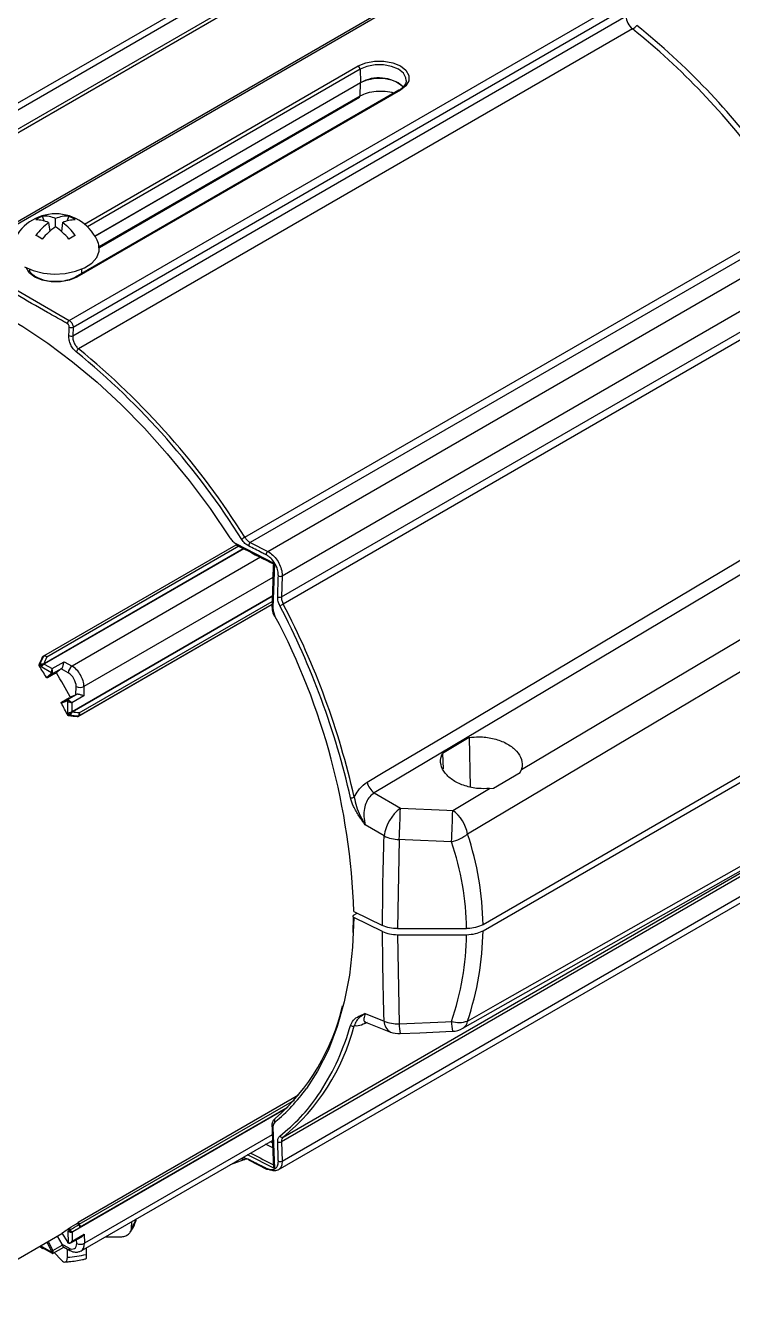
# Model space of a CAD drawing. Extents: x 8 to 113, y 1 to 87.
# Drawn here: x 73.98 to 77.78, y 62.17 to 69.03 of the extents above; entities that cross this region are included whole.
import ezdxf

# ---------------------------------------------------------------- set-up
doc = ezdxf.new("R2010")
doc.units = 0
doc.header["$MEASUREMENT"] = 0
doc.layers.add('OBJECT', color=7, linetype='CONTINUOUS')

msp = doc.modelspace()

# ---------------------------------------------------------------- linework, layer by layer
at = {"layer": 'OBJECT'}
for p, q in [((76.7132, 69.5748), (73.6069, 67.7816)), ((73.6221, 67.7802), (76.751, 69.5864)), ((75.4211, 69.4668), (72.4974, 67.779)), ((75.4175, 69.4279), (72.5503, 67.7727)), ((72.6341, 67.7183), (75.404, 69.3173)), ((75.4326, 69.3131), (72.6615, 67.7133)), ((74.2122, 67.4395), (77.3411, 69.2457)), ((74.2327, 67.403), (77.2723, 69.1577)), ((74.2305, 67.3573), (77.2099, 69.0773)), ((77.2456, 69.0082), (74.2624, 67.286)), ((74.2936, 67.9584), (75.7675, 68.8093)), ((75.7781, 68.7912), (74.3102, 67.9438)), ((75.7781, 68.7912), (75.7797, 68.7192)), ((74.3498, 67.8938), (75.7797, 68.7192)), ((75.7797, 68.7186), (74.3501, 67.8933)), ((75.7781, 68.6477), (75.7797, 68.7186)), ((75.9874, 68.6787), (74.2458, 67.6733)), ((75.9949, 68.678), (74.2533, 67.6726)), ((74.3736, 67.8369), (75.7781, 68.6477)), ((74.3741, 67.8325), (75.775, 68.6412)), ((74.0667, 68.0001), (74.0775, 67.9746)), ((74.1005, 67.9658), (74.1066, 67.9187)), ((74.1384, 67.9439), (74.1384, 67.9876)), ((74.1763, 67.9658), (74.1702, 67.9187)), ((74.2101, 68.0001), (74.1993, 67.9746)), ((75.1573, 66.2725), (77.9284, 67.8723)), ((77.957, 67.8435), (75.187, 66.2444)), ((75.2814, 66.1961), (78.1486, 67.8513)), ((73.6221, 67.7802), (74.2122, 67.4395)), ((73.9979, 67.7158), (73.9979, 67.7086)), ((74.279, 67.6925), (74.2789, 67.7158)), ((78.2285, 67.721), (75.3585, 66.0642)), ((75.3547, 65.952), (78.1247, 67.5511)), ((78.1352, 67.513), (75.3641, 65.9133)), ((74.2327, 67.403), (74.2305, 67.3573)), ((74.0756, 65.6347), (75.111, 66.2324)), ((75.1095, 66.2386), (75.3164, 66.1323)), ((75.187, 66.2444), (75.2814, 66.1961)), ((74.0767, 65.5934), (75.1487, 66.2123)), ((75.1522, 66.2105), (74.0791, 65.591)), ((75.1252, 66.2244), (74.092, 65.628)), ((75.2414, 66.1648), (74.2272, 65.5793)), ((75.3164, 66.1323), (75.3085, 65.8927)), ((79.7519, 66.0998), (76.4399, 64.1878)), ((75.3085, 66.0566), (74.2909, 65.4691)), ((75.3585, 66.0642), (75.3547, 65.952)), ((76.4399, 64.1552), (79.7519, 66.0671)), ((74.2272, 65.3348), (75.3053, 65.9572)), ((75.3052, 65.9534), (74.2281, 65.3316)), ((75.3038, 65.9107), (74.2578, 65.3068)), ((75.3038, 65.9107), (74.2633, 65.31)), ((74.2657, 65.3276), (75.3044, 65.9272)), ((74.0741, 65.633), (74.0687, 65.6299)), ((74.0701, 65.6314), (74.0756, 65.6346)), ((74.0742, 65.6331), (74.0741, 65.633)), ((74.0756, 65.6347), (74.0756, 65.6346)), ((74.0494, 65.5865), (74.0546, 65.5895)), ((74.055, 65.5848), (74.05, 65.5819)), ((74.0546, 65.5895), (74.0548, 65.5897)), ((74.0553, 65.585), (74.055, 65.5848)), ((74.1156, 65.5434), (74.0612, 65.5747)), ((74.0751, 65.5922), (74.0767, 65.5934)), ((74.0772, 65.59), (74.0758, 65.5891)), ((74.0791, 65.591), (74.0772, 65.59)), ((74.0772, 65.59), (74.1191, 65.5658)), ((74.1191, 65.5658), (74.1837, 65.6031)), ((74.1712, 65.5664), (74.1202, 65.5369)), ((74.168, 65.564), (74.1423, 65.5436)), ((74.2065, 65.5428), (74.168, 65.564)), ((74.1837, 65.6031), (74.2272, 65.5793)), ((74.0887, 65.5188), (74.1139, 65.5391)), ((74.1373, 65.5411), (74.0948, 65.5166)), ((74.1202, 65.5369), (74.0948, 65.5166)), ((74.1705, 65.3856), (74.213, 65.4101)), ((74.2008, 65.3975), (74.2518, 65.427)), ((74.2177, 65.4132), (74.2481, 65.4254)), ((74.2899, 65.4195), (74.2253, 65.3822)), ((74.2481, 65.4254), (74.249, 65.4694)), ((74.2909, 65.4691), (74.2899, 65.4195)), ((74.1996, 65.391), (74.1694, 65.3792)), ((74.1705, 65.3856), (74.2008, 65.3975)), ((74.2042, 65.3275), (74.2041, 65.3903)), ((74.2253, 65.3822), (74.2254, 65.3337)), ((74.2047, 65.3142), (74.2097, 65.3171)), ((74.2137, 65.3143), (74.2085, 65.3114)), ((74.2097, 65.3171), (74.2102, 65.3173)), ((74.2139, 65.3145), (74.2137, 65.3143)), ((74.2239, 65.333), (74.2254, 65.3337)), ((74.2254, 65.3337), (74.2272, 65.3348)), ((74.2281, 65.3316), (74.2263, 65.3308)), ((74.2557, 65.3064), (74.2612, 65.3096)), ((74.2633, 65.31), (74.2578, 65.3068)), ((74.2612, 65.3096), (74.2612, 65.3096)), ((74.2633, 65.31), (74.2633, 65.31)), ((76.3656, 65.195), (76.2214, 65.1098)), ((76.3656, 65.195), (76.3714, 64.9294)), ((76.2214, 65.1098), (76.2245, 65.0269)), ((76.4971, 64.9227), (76.6409, 65.0075)), ((76.6409, 65.0075), (76.6469, 65.0225)), ((75.8543, 64.8968), (75.9949, 64.8152)), ((76.2767, 64.8028), (76.475, 64.9205)), ((76.475, 64.9205), (76.4971, 64.9227)), ((75.9076, 64.6653), (75.8058, 64.7245)), ((78.1247, 64.6189), (75.3547, 63.0198)), ((75.3641, 63.0451), (78.1352, 64.6449)), ((75.9882, 64.6464), (75.9794, 64.1667)), ((75.3375, 62.8683), (78.2611, 64.5561)), ((75.3585, 62.9158), (78.2285, 64.5726)), ((75.7432, 64.2387), (75.7623, 64.2498)), ((75.7441, 64.2586), (75.899, 64.1836)), ((75.7407, 64.1458), (75.743, 64.2267)), ((75.899, 64.1509), (75.7441, 64.2259)), ((75.9794, 64.1667), (76.3515, 64.1667)), ((75.9794, 64.134), (76.3515, 64.134)), ((75.9794, 64.134), (75.9882, 63.6543)), ((75.8058, 63.7096), (75.9076, 63.6694)), ((75.7197, 63.623), (75.7265, 63.6455)), ((75.8079, 63.6634), (75.9422, 63.6102)), ((75.4464, 63.2697), (74.2605, 62.5851)), ((74.266, 62.5755), (75.4244, 63.2442)), ((75.3803, 63.1981), (74.23, 62.534)), ((74.2309, 62.5362), (75.3844, 63.2022)), ((75.3884, 63.2061), (74.2684, 62.5596)), ((75.3085, 63.097), (75.3164, 62.8752)), ((74.2757, 62.4324), (75.3061, 63.0272)), ((75.305, 63.0571), (74.2939, 62.4734)), ((75.2947, 63.0206), (75.3065, 63.0145)), ((75.3547, 63.0198), (75.3585, 62.9158)), ((75.3164, 62.8752), (75.1712, 62.9494)), ((75.3075, 62.9865), (75.2694, 63.006)), ((75.1573, 62.9247), (75.0791, 62.8962)), ((75.1353, 62.9286), (75.1404, 62.9307)), ((75.1804, 62.9202), (75.2746, 62.8717)), ((74.207, 62.4764), (74.2069, 62.5392)), ((74.2125, 62.5432), (74.2075, 62.5519)), ((74.2113, 62.5544), (74.2164, 62.5455)), ((74.2129, 62.5426), (74.2125, 62.5432)), ((74.2164, 62.5455), (74.2167, 62.5451)), ((74.2281, 62.533), (74.2267, 62.5323)), ((74.23, 62.534), (74.2281, 62.533)), ((74.2281, 62.533), (74.2282, 62.4846)), ((74.229, 62.5352), (74.2309, 62.5362)), ((74.2639, 62.5744), (74.2584, 62.5838)), ((74.2605, 62.5851), (74.266, 62.5756)), ((74.266, 62.5756), (74.2639, 62.5744)), ((74.264, 62.5742), (74.2639, 62.5744)), ((74.266, 62.5756), (74.266, 62.5755)), ((74.5477, 62.5549), (74.5484, 62.5898)), ((73.5568, 62.1706), (74.1722, 62.5259)), ((74.117, 62.4314), (74.0922, 62.4797)), ((74.0983, 62.4832), (74.1233, 62.4345)), ((74.1233, 62.4345), (74.1743, 62.4639)), ((74.1477, 62.5117), (74.1711, 62.469)), ((74.1711, 62.469), (74.2096, 62.4479)), ((74.1715, 62.527), (74.2018, 62.4802)), ((74.1723, 62.5275), (74.2024, 62.4809)), ((74.2201, 62.4748), (74.279, 62.5088)), ((74.2282, 62.4846), (74.2928, 62.5218)), ((74.252, 62.4725), (74.2515, 62.4929)), ((74.2928, 62.5218), (74.2939, 62.4734)), ((74.407, 62.5082), (74.4827, 62.5074)), ((74.0545, 62.4579), (74.0573, 62.4532)), ((74.0553, 62.4584), (74.0581, 62.4536)), ((74.0573, 62.4532), (74.0577, 62.4524)), ((74.0581, 62.4536), (74.0584, 62.453)), ((74.0643, 62.4565), (74.1187, 62.4251)), ((74.0712, 62.4474), (74.1197, 62.4195)), ((74.1247, 62.4195), (74.1827, 62.4529)), ((74.1312, 62.4232), (74.1704, 62.3825)), ((74.1817, 62.4535), (74.2159, 62.4347)), ((74.2018, 62.3979), (74.2023, 62.4422)), ((74.3025, 62.4479), (74.3025, 62.4134))]:
    msp.add_line(p, q, dxfattribs=at)
at = {"layer": 'OBJECT', "flags": 128}
for points in [[(75.7675, 68.8093), (75.8082, 68.8263), (75.856, 68.8353), (75.9063, 68.8353), (75.9542, 68.8263), (75.9949, 68.8093), (76.0244, 68.7858), (76.04, 68.7581), (76.04, 68.7291), (76.0244, 68.7015), (75.9949, 68.678)], [(76.027, 68.731), (76.0252, 68.7449), (76.0111, 68.7699), (75.9843, 68.7912), (75.9474, 68.8067), (75.904, 68.8148), (75.8584, 68.8148), (75.815, 68.8067), (75.7781, 68.7912)], [(75.7797, 68.7192), (75.816, 68.7345), (75.8587, 68.7425), (75.9036, 68.7425), (75.9463, 68.7345), (75.9827, 68.7192), (76.0091, 68.6983), (76.0106, 68.6965)], [(73.9716, 67.7289), (74.0183, 67.708), (74.0726, 67.6944), (74.131, 67.6891), (74.1899, 67.6923), (74.2456, 67.7039), (74.2945, 67.7231), (74.3336, 67.7487), (74.3605, 67.7791), (74.3734, 67.8124), (74.3715, 67.8466), (74.3689, 67.8545)], [(73.0175, 67.6976), (73.0489, 67.6985), (73.1712, 67.694), (73.2973, 67.6769), (73.4266, 67.6471), (73.5584, 67.6049), (73.692, 67.5505), (73.8266, 67.4841), (73.9617, 67.4062), (74.0963, 67.317), (74.2299, 67.2172), (74.3617, 67.1073), (74.491, 66.9877), (74.6172, 66.8593), (74.7394, 66.7226), (74.8572, 66.5783), (74.9699, 66.4273), (75.0768, 66.2704)], [(74.2533, 67.6726), (74.2126, 67.6555), (74.1647, 67.6465), (74.1144, 67.6465), (74.0666, 67.6555), (74.0259, 67.6726), (73.9963, 67.6961), (73.9808, 67.7237), (73.9807, 67.7239)], [(74.2094, 67.358), (74.2107, 67.3837), (74.2117, 67.4036)], [(75.8157, 64.9541), (75.9031, 65.006), (76.2525, 65.2139), (77.6503, 66.0452), (78.7111, 66.6763)], [(79.7011, 66.6631), (79.5365, 66.5652), (78.8313, 66.1461), (76.3568, 64.6758)], [(78.7494, 66.62), (77.898, 66.1131), (76.9885, 65.5718), (75.8543, 64.8968)], [(76.6469, 65.0225), (77.1875, 65.3433), (78.0982, 65.8838), (78.9341, 66.38)], [(76.3568, 63.6691), (76.5331, 63.7689), (77.2384, 64.1682), (79.7011, 65.5625)], [(76.3316, 63.6301), (76.9692, 63.9912), (79.641, 65.5051)], [(75.9949, 64.8152), (76.2445, 64.8042), (76.2767, 64.8028)], [(76.27, 64.634), (76.0204, 64.645), (75.9882, 64.6464)], [(75.7441, 64.2259), (75.7377, 64.0676), (75.7207, 63.9165), (75.6931, 63.7734), (75.6552, 63.6391), (75.6072, 63.5145), (75.5492, 63.4002), (75.4888, 63.3066)], [(75.9882, 63.6543), (76.2378, 63.6653), (76.27, 63.6667)], [(75.9936, 63.6016), (76.0994, 63.6062), (76.2755, 63.614)]]:
    msp.add_lwpolyline(points, dxfattribs=at)
at = {"layer": 'OBJECT'}
for centre, radius, start, end in [((77.3072, 69.0839), 0.0976, 183.87692, 230.84125), ((77.192, 69.0977), 0.1043, 300.93025, 317.26845), ((74.7578, 65.9252), 3.9616, 36.37434, 51.09902), ((74.7732, 65.9344), 3.9738, 36.37435, 51.09902), ((75.755, 68.7898), 0.0231, 3.54022, 57.32576), ((75.8793, 68.5448), 0.2003, 49.26723, 119.79659), ((75.7656, 68.7189), 0.0141, 358.69957, 1.30043), ((75.771, 68.6471), 0.00709, 303.89165, 5.39652), ((75.9905, 68.6722), 0.00721, 52.84791, 115.84267), ((74.1384, 67.7667), 0.2466, 20.84176, 159.17295), ((74.1313, 67.8485), 0.1648, 113.07515, 126.91947), ((74.0386, 67.8419), 0.1385, 63.42072, 92.60297), ((74.2855, 67.7128), 0.3134, 126.16382, 143.88781), ((74.0801, 67.8647), 0.1361, 64.61325, 95.63602), ((74.1968, 67.8646), 0.1361, 84.37441, 115.39326), ((74.2383, 67.8419), 0.1385, 87.40629, 116.58648), ((73.9914, 67.7128), 0.3134, 36.11971, 53.84447), ((74.1456, 67.8486), 0.1647, 53.08457, 66.93547), ((73.4092, 66.7781), 1.2811, 59.12181, 60.89823), ((74.3555, 67.6371), 0.3758, 125.28575, 140.21762), ((73.9213, 67.6371), 0.3759, 39.79094, 54.72165), ((74.8681, 66.7776), 1.2817, 119.10948, 120.88514), ((74.2489, 67.6669), 0.0072, 52.81917, 116.20292), ((74.2253, 67.4198), 0.0236, 123.55536, 174.48587), ((74.2229, 67.4268), 0.0257, 244.04828, 292.28609), ((74.2207, 67.3811), 0.0257, 244.05787, 292.28923), ((74.2774, 67.2617), 0.0286, 121.67949, 163.17561), ((71.6586, 64.0845), 4.1064, 32.01679, 50.87087), ((71.6577, 64.0844), 4.1273, 32.01678, 50.87088), ((75.1172, 66.2372), 0.00779, 169.74044, 233.94408), ((75.259, 66.0968), 0.2031, 120.07283, 125.74787), ((75.2015, 66.2247), 0.0245, 126.22048, 175.66265), ((75.2959, 66.1763), 0.0245, 126.34867, 175.74762), ((75.3484, 66.087), 0.025, 245.30911, 293.80666), ((75.311, 65.8999), 0.00761, 186.8898, 251.41696), ((75.3446, 65.9748), 0.0249, 245.39874, 293.9479), ((75.2679, 66.0806), 0.193, 293.94228, 299.91653), ((71.5843, 63.9336), 4.2468, 12.73962, 27.64637), ((71.583, 63.9327), 4.2684, 12.73963, 27.64637), ((75.3164, 65.8542), 0.00644, 269.13095, 301.96096), ((72.0933, 64.1361), 3.6528, 1.92232, 27.96007), ((74.0774, 65.6316), 0.00353, 120.43883, 155.90277), ((74.0774, 65.6317), 0.00345, 120.4722, 156.29523), ((70.3166, 63.2448), 4.4045, 31.08431, 32.0467), ((74.0594, 65.5875), 0.00528, 157.82636, 211.7599), ((74.0597, 65.5879), 0.00525, 159.7211, 213.04798), ((70.353, 63.2679), 4.3672, 31.88474, 32.04018), ((74.0585, 65.5897), 0.0139, 4.12416, 8.55459), ((74.0944, 65.5622), 0.0355, 125.39843, 126.11704), ((74.0811, 65.5958), 0.00704, 210.70016, 235.52171), ((74.0828, 65.5971), 0.00707, 210.88093, 238.279), ((74.2537, 65.5402), 0.0472, 124.13724, 176.78383), ((74.1103, 65.543), 0.00536, 313.56762, 4.45605), ((74.1182, 65.5414), 0.00488, 208.51669, 293.57753), ((74.1191, 65.5502), 0.00769, 242.67037, 297.40047), ((74.1147, 65.5428), 0.00804, 313.56986, 4.45505), ((74.2703, 65.5117), 0.0473, 243.35391, 295.87252), ((70.3153, 63.2436), 4.4062, 28.02946, 28.99155), ((74.2037, 65.3936), 0.00488, 126.41502, 211.58263), ((74.2011, 65.3859), 0.00534, 55.64988, 106.67378), ((74.2031, 65.3899), 0.00801, 55.65278, 106.67321), ((74.2118, 65.39), 0.00768, 122.61388, 177.46569), ((70.3593, 63.2666), 4.3624, 28.03641, 28.19204), ((74.2144, 65.3196), 0.00528, 208.3294, 262.20638), ((74.2148, 65.3197), 0.00526, 207.04849, 260.30233), ((74.2158, 65.3177), 0.0139, 51.50241, 55.93643), ((74.2105, 65.3613), 0.0342, 293.87838, 294.62567), ((74.2324, 65.3343), 0.00706, 184.58862, 209.36808), ((74.2343, 65.335), 0.00708, 181.82439, 209.18902), ((74.2616, 65.313), 0.00346, 263.74533, 299.48717), ((74.2615, 65.3131), 0.00353, 264.12184, 299.54079), ((75.913, 64.9779), 0.1001, 193.76545, 234.14689), ((75.7304, 64.9029), 0.033, 263.11709, 298.80294), ((76.1352, 64.6332), 0.2298, 127.64331, 171.98614), ((72.6985, 64.8614), 3.2966, 356.2602, 359.19666), ((72.9804, 64.849), 3.2966, 356.2602, 359.19666), ((76.159, 64.6399), 0.201, 10.28799, 54.14087), ((75.9902, 64.8362), 0.1898, 244.23539, 269.39931), ((76.2258, 64.8367), 0.2074, 282.3087, 309.14356), ((74.5668, 64.0067), 1.1452, 311.22687, 347.06501), ((74.6345, 63.9327), 1.1489, 309.42092, 345.40283), ((75.7383, 63.66), 0.0187, 230.90877, 295.40717), ((75.9811, 63.8387), 0.1846, 246.55276, 272.19823), ((75.9732, 63.668), 0.0655, 178.75004, 241.77722), ((76.2451, 63.6544), 0.257, 180.02001, 191.85948), ((76.3093, 63.8139), 0.1524, 255.04517, 288.12629), ((76.5269, 63.6668), 0.2568, 180.01731, 191.86218), ((76.27, 63.7388), 0.125, 272.51428, 299.52987), ((76.3025, 63.6764), 0.0548, 302.16641, 352.2698), ((74.4814, 63.9951), 1.293, 325.80387, 343.27684), ((75.9882, 63.7265), 0.125, 248.41087, 272.51425), ((74.7045, 63.8701), 0.9658, 309.57969, 324.30331), ((74.7385, 63.8266), 0.9857, 308.06301, 325.506), ((75.3095, 63.1039), 0.00611, 152.31119, 181.54444), ((75.3117, 63.1047), 0.00834, 186.96012, 247.8235), ((75.3294, 63.1348), 0.0132, 126.75944, 223.49791), ((75.3437, 63.0387), 0.0219, 244.53619, 300.33458), ((75.3582, 63.0582), 0.0143, 212.29097, 294.12556), ((75.1519, 62.9364), 0.0129, 206.18584, 294.56151), ((75.1834, 62.9255), 0.00635, 174.75977, 244.37953), ((75.2782, 62.8774), 0.00673, 176.29033, 238.11754), ((75.277, 62.8782), 0.00696, 250.01434, 309.06509), ((75.3474, 62.9346), 0.0219, 244.48289, 300.4681), ((74.3999, 62.6591), 0.1808, 324.80843, 342.03383), ((73.7027, 63.2435), 0.8562, 303.25812, 306.1254), ((73.7086, 63.2342), 0.8552, 305.64097, 306.10144), ((75.7388, 59.9108), 3.0429, 120.0205, 120.106), ((73.8058, 63.1672), 0.7456, 303.09766, 303.44611), ((74.2244, 62.5379), 0.00428, 296.31165, 310.1941), ((74.2258, 62.5376), 0.00366, 290.07293, 297.0189), ((74.2311, 62.5331), 0.00298, 134.76961, 180.90891), ((74.2326, 62.5343), 0.00262, 131.08435, 184.84492), ((74.0644, 62.9077), 0.3886, 300.90689, 301.2647), ((74.203, 62.4797), 0.0013, 114.32186, 157.01822), ((74.2143, 62.4883), 0.014, 211.85692, 238.36971), ((74.2102, 62.4764), 0.00321, 181.32512, 227.46082), ((74.2721, 62.5132), 0.0454, 243.76453, 298.77093), ((74.1003, 62.3802), 0.0847, 119.90253, 120.52322), ((74.0572, 62.4548), 0.00224, 280.1282, 303.92075), ((73.7028, 63.2464), 0.8687, 294.14005, 294.59325), ((74.0951, 62.4832), 0.0563, 292.91479, 300.01446), ((74.1047, 62.4247), 0.014, 1.73204, 28.21751), ((74.1222, 62.432), 0.00769, 242.67358, 297.40115), ((74.1047, 62.4245), 0.021, 1.73326, 28.21629), ((74.1439, 63.1054), 0.7099, 274.68113, 282.91195), ((74.2258, 62.4475), 0.0162, 178.70022, 232.12225)]:
    msp.add_arc(centre, radius, start, end, dxfattribs=at)
for centre, major_axis, ratio, start_param, end_param in [((72.6633, 64.5992), (2.1232, 4.0603), 0.178294, 5.049903, 5.060864), ((72.6727, 64.6196), (2.1315, 4.0762), 0.178294, 5.044578, 5.05549), ((72.6845, 64.6114), (2.1268, 4.0897), 0.179632, 5.046946, 5.055616), ((74.1191, 65.5536), (0.0023, 0.0159), 0.167536, 0.718284, 2.28908), ((74.1191, 65.5536), (-0.0023, 0.0159), 0.166588, 3.994278, 5.565074), ((74.1888, 65.5758), (0.0279, 0.0189), 0.074625, 2.202275, 2.357164), ((74.2262, 65.5052), (-0.045, 0.0779), 0.596389, 3.92824, 5.499037), ((72.8441, 64.7036), (-1.2748, 2.2085), 0.605893, 4.684432, 4.742967), ((74.2055, 65.4932), (-0.03, 0.052), 0.605893, 3.928252, 5.499049), ((74.2688, 65.4375), (0.0303, 0.0148), 0.072565, 3.925836, 4.080725), ((74.2147, 65.3883), (0.015, -0.0059), 0.166209, 3.992481, 5.563277), ((74.2147, 65.3883), (0.0126, -0.01), 0.167292, 0.720106, 2.290902), ((72.6633, 64.5992), (4.5801, -0.1893), 0.179211, 1.223103, 1.234064), ((72.6857, 64.5971), (4.598, -0.19), 0.179211, 1.228477, 1.239388), ((72.6845, 64.6114), (4.6073, -0.2008), 0.18055, 1.228356, 1.237025), ((72.01, 64.2225), (4.4298, -0.0781), 0.588782, 0.016641, 0.204544), ((72.01, 64.1504), (4.3416, 0), 0.577382, 0.006515, 0.194163), ((72.01, 64.1504), (4.3416, 0), 0.577382, 6.089022, 6.276671), ((72.01, 64.2225), (4.4298, -0.0781), 0.588782, 6.099403, 6.287306), ((72.6633, 64.5992), (4.3967, 2.5416), 0.50212, 4.774822, 4.785783), ((72.6857, 64.6121), (4.414, 2.5516), 0.50212, 4.769498, 4.780409), ((72.6845, 64.6114), (4.4214, 2.5559), 0.504205, 4.771214, 4.779884), ((74.1919, 62.4821), (-0.0174, 0.0349), 0.626571, 1.633466, 1.788356), ((74.2176, 62.4907), (0.012, 0.0133), 0.67542, 3.287742, 4.858539), ((74.2085, 62.4963), (-0.0322, 0.0507), 0.576714, 2.332775, 3.903571), ((74.2176, 62.4907), (0.0055, 0.017), 0.675471, 2.996434, 4.567231), ((74.2292, 62.5095), (-0.0472, 0.0767), 0.577092, 3.096909, 3.911769), ((74.1222, 62.4353), (0.0023, 0.0159), 0.167536, 2.28908, 3.067113), ((74.1222, 62.4353), (-0.0023, 0.0159), 0.166588, 3.207652, 3.994278)]:
    msp.add_ellipse(centre, major_axis=major_axis, ratio=ratio, start_param=start_param, end_param=end_param, dxfattribs=at)
for points, knots in [([(76.0264, 68.7309), (76.0266, 68.7301), (76.0282, 68.7222), (76.0211, 68.708), (76.0061, 68.6906), (75.9924, 68.6819), (75.9874, 68.6787)], [0, 0, 0, 0, 0.046584, 0.450235, 0.797216, 1, 1, 1, 1]), ([(75.7781, 68.6477), (75.7908, 68.6538), (75.8161, 68.666), (75.8649, 68.675), (75.9134, 68.6742), (75.947, 68.6693), (75.9594, 68.6629), (75.9597, 68.6628)], [0, 0, 0, 0, 0.248166, 0.496312, 0.74493, 0.993995, 1, 1, 1, 1]), ([(74.2018, 67.4221), (74.1947, 67.4261), (74.1589, 67.4463), (74.0089, 67.5312), (73.8188, 67.6405), (73.6592, 67.7348), (73.6114, 67.763)], [0, 0, 0, 0, 0.035928, 0.179639, 0.754501, 1, 1, 1, 1]), ([(74.1441, 67.6487), (74.1324, 67.6488), (74.1064, 67.6489), (74.0684, 67.6572), (74.0341, 67.6713), (74.0101, 67.6896), (73.9983, 67.7035), (73.9972, 67.7102), (73.9971, 67.7107)], [0, 0, 0, 0, 0.169384, 0.376065, 0.581296, 0.784405, 0.986613, 1, 1, 1, 1]), ([(74.2458, 67.6733), (74.2406, 67.6706), (74.2253, 67.6625), (74.1938, 67.6531), (74.1634, 67.6478), (74.1466, 67.6486), (74.1441, 67.6487)], [0, 0, 0, 0, 0.190836, 0.56029, 0.93229, 1, 1, 1, 1]), ([(74.2117, 67.4036), (74.2116, 67.4051), (74.2115, 67.4082), (74.2099, 67.4131), (74.2073, 67.4174), (74.2044, 67.4205), (74.2025, 67.4217), (74.2018, 67.4221)], [0, 0, 0, 0, 0.219081, 0.438183, 0.656825, 0.874764, 1, 1, 1, 1]), ([(74.2122, 67.4395), (74.2146, 67.4378), (74.2194, 67.4346), (74.2256, 67.4266), (74.2302, 67.4175), (74.2325, 67.4093), (74.2326, 67.4047), (74.2327, 67.403)], [0, 0, 0, 0, 0.218059, 0.436117, 0.654231, 0.872517, 1, 1, 1, 1]), ([(74.25, 67.27), (74.2442, 67.2754), (74.2325, 67.2862), (74.2191, 67.309), (74.2102, 67.334), (74.2097, 67.3499), (74.2094, 67.358)], [0, 0, 0, 0, 0.24726, 0.494506, 0.742148, 1, 1, 1, 1]), ([(74.2305, 67.3573), (74.2306, 67.3509), (74.2307, 67.3382), (74.2375, 67.3181), (74.2481, 67.2994), (74.2576, 67.2905), (74.2624, 67.286)], [0, 0, 0, 0, 0.249668, 0.499372, 0.748128, 1, 1, 1, 1]), ([(75.0768, 66.2704), (75.0815, 66.2639), (75.0911, 66.2506), (75.1033, 66.2427), (75.1095, 66.2386)], [0, 0, 0, 0, 0.4877, 1, 1, 1, 1]), ([(75.1771, 66.2265), (75.1706, 66.2305), (75.1569, 66.239), (75.1461, 66.2538), (75.1404, 66.2616)], [0, 0, 0, 0, 0.474046, 1, 1, 1, 1]), ([(75.1573, 66.2725), (75.1613, 66.267), (75.1695, 66.2558), (75.1806, 66.2478), (75.1864, 66.2448), (75.187, 66.2444)], [0, 0, 0, 0, 0.471916, 0.943784, 1, 1, 1, 1]), ([(75.1126, 66.2309), (75.1269, 66.2236), (75.1928, 66.1895), (75.2591, 66.1556), (75.311, 66.129)], [0, 0, 0, 0, 0.215811, 1, 1, 1, 1]), ([(75.2714, 66.1782), (75.264, 66.182), (75.2325, 66.1981), (75.2011, 66.2142), (75.1771, 66.2265)], [0, 0, 0, 0, 0.237767, 1, 1, 1, 1]), ([(75.338, 66.0644), (75.3375, 66.0737), (75.3366, 66.0923), (75.3253, 66.1222), (75.3081, 66.149), (75.289, 66.1679), (75.2763, 66.1753), (75.2714, 66.1782)], [0, 0, 0, 0, 0.2168, 0.433617, 0.650078, 0.866405, 1, 1, 1, 1]), ([(75.2814, 66.1961), (75.2904, 66.1904), (75.3085, 66.1789), (75.3321, 66.1505), (75.3495, 66.1179), (75.3579, 66.0878), (75.3583, 66.0707), (75.3585, 66.0642)], [0, 0, 0, 0, 0.216872, 0.433758, 0.650331, 0.86677, 1, 1, 1, 1]), ([(75.311, 66.129), (75.3106, 66.1193), (75.3079, 66.0425), (75.3055, 65.9658), (75.3035, 65.899)], [0, 0, 0, 0, 0.127268, 1, 1, 1, 1]), ([(75.311, 66.129), (75.311, 66.129), (75.3107, 66.1289), (75.3123, 66.1298), (75.3146, 66.1312), (75.3163, 66.1323), (75.3164, 66.1323)], [0, 0, 0, 0, 0.036375, 0.451325, 0.991023, 1, 1, 1, 1]), ([(75.3342, 65.9521), (75.3345, 65.9606), (75.3357, 65.998), (75.337, 66.0354), (75.338, 66.0644)], [0, 0, 0, 0, 0.226063, 1, 1, 1, 1]), ([(75.3041, 65.8968), (75.3039, 65.8935), (75.3035, 65.8817), (75.3083, 65.8645), (75.3146, 65.852), (75.3166, 65.8479)], [0, 0, 0, 0, 0.2094919, 0.7433191, 1, 1, 1, 1]), ([(75.3085, 65.8927), (75.309, 65.8855), (75.3098, 65.8711), (75.3164, 65.8563), (75.3198, 65.8487)], [0, 0, 0, 0, 0.494003, 1, 1, 1, 1]), ([(75.3462, 65.9042), (75.3426, 65.9121), (75.3354, 65.9283), (75.3346, 65.9441), (75.3342, 65.9521)], [0, 0, 0, 0, 0.4881139, 1, 1, 1, 1]), ([(75.3547, 65.952), (75.3549, 65.9458), (75.3553, 65.9331), (75.3611, 65.92), (75.3641, 65.9133)], [0, 0, 0, 0, 0.487924, 1, 1, 1, 1]), ([(74.0687, 65.6299), (74.0689, 65.6303), (74.0693, 65.6309), (74.0699, 65.6313), (74.0701, 65.6314)], [0, 0, 0, 0, 0.642025, 1, 1, 1, 1]), ([(74.092, 65.628), (74.0919, 65.628), (74.0913, 65.6286), (74.0893, 65.6302), (74.0857, 65.6323), (74.0812, 65.6338), (74.0771, 65.6342), (74.0752, 65.6335), (74.0742, 65.6331)], [0, 0, 0, 0, 0.009469, 0.112282, 0.337626, 0.559587, 0.779757, 1, 1, 1, 1]), ([(74.0756, 65.6347), (74.0766, 65.635), (74.0785, 65.6357), (74.0823, 65.635), (74.0864, 65.6331), (74.0896, 65.6305), (74.0914, 65.6287), (74.0919, 65.628), (74.092, 65.628)], [0, 0, 0, 0, 0.220241, 0.440416, 0.662375, 0.887721, 0.990552, 1, 1, 1, 1]), ([(74.05, 65.5819), (74.0497, 65.5824), (74.0492, 65.5834), (74.049, 65.585), (74.0493, 65.586), (74.0494, 65.5865)], [0, 0, 0, 0, 0.322923, 0.64581, 1, 1, 1, 1]), ([(74.0548, 65.5897), (74.0558, 65.5902), (74.0577, 65.5912), (74.0621, 65.592), (74.0671, 65.5923), (74.0705, 65.5919), (74.0722, 65.5917)], [0, 0, 0, 0, 0.2424469, 0.4846068, 0.7345673, 1, 1, 1, 1]), ([(74.0724, 65.5907), (74.0704, 65.5903), (74.0667, 65.5896), (74.0613, 65.5879), (74.0575, 65.5863), (74.0559, 65.5854), (74.0553, 65.585)], [0, 0, 0, 0, 0.303882, 0.585787, 0.849413, 1, 1, 1, 1]), ([(74.0612, 65.5747), (74.0612, 65.5748), (74.0614, 65.5753), (74.062, 65.5772), (74.0636, 65.5805), (74.0664, 65.5847), (74.0694, 65.5882), (74.0714, 65.5899), (74.0724, 65.5907)], [0, 0, 0, 0, 0.009999, 0.107437, 0.369947, 0.606841, 0.826, 1, 1, 1, 1]), ([(74.0758, 65.5891), (74.0751, 65.5887), (74.0733, 65.5874), (74.0701, 65.5849), (74.0666, 65.5815), (74.0634, 65.578), (74.0619, 65.5758), (74.0612, 65.5747), (74.0612, 65.5747)], [0, 0, 0, 0, 0.116664, 0.314981, 0.524431, 0.755205, 0.990672, 1, 1, 1, 1]), ([(74.0722, 65.5917), (74.0725, 65.5917), (74.073, 65.5916), (74.0735, 65.5914), (74.0737, 65.5912), (74.0738, 65.5912)], [0, 0, 0, 0, 0.5070186, 0.8253404, 1, 1, 1, 1]), ([(74.0734, 65.5909), (74.0734, 65.5909), (74.0734, 65.5909), (74.0733, 65.5909), (74.0731, 65.5909), (74.0728, 65.5908), (74.0725, 65.5907), (74.0724, 65.5907)], [0, 0, 0, 0, 0.032647, 0.074772, 0.183229, 0.638254, 1, 1, 1, 1]), ([(74.0758, 65.5891), (74.0757, 65.5892), (74.0753, 65.5894), (74.0745, 65.5899), (74.0738, 65.5905), (74.0734, 65.5909)], [0, 0, 0, 0, 0.1241272, 0.4682484, 1, 1, 1, 1]), ([(74.0738, 65.5912), (74.0738, 65.5912), (74.0742, 65.5915), (74.0747, 65.5919), (74.0751, 65.5922)], [0, 0, 0, 0, 0.026958, 1, 1, 1, 1]), ([(74.0738, 65.5912), (74.0742, 65.5907), (74.0747, 65.59), (74.0754, 65.5894), (74.0757, 65.5892), (74.0758, 65.5891)], [0, 0, 0, 0, 0.533187, 0.872784, 1, 1, 1, 1]), ([(74.1712, 65.5664), (74.172, 65.5672), (74.1738, 65.5689), (74.1758, 65.573), (74.1777, 65.5784), (74.1797, 65.5859), (74.1817, 65.595), (74.183, 65.6005), (74.1837, 65.6031), (74.1837, 65.6031)], [0, 0, 0, 0, 0.104981, 0.209853, 0.31864, 0.480987, 0.708301, 0.995274, 1, 1, 1, 1]), ([(74.0948, 65.5166), (74.0944, 65.5164), (74.0935, 65.516), (74.092, 65.5162), (74.0906, 65.5168), (74.0894, 65.5177), (74.0889, 65.5185), (74.0887, 65.5188)], [0, 0, 0, 0, 0.214218, 0.428488, 0.642914, 0.857679, 1, 1, 1, 1]), ([(74.1373, 65.5411), (74.1377, 65.5413), (74.1384, 65.5417), (74.1391, 65.542), (74.1392, 65.542), (74.1392, 65.542)], [0, 0, 0, 0, 0.352546, 0.705055, 1, 1, 1, 1]), ([(74.2141, 65.4108), (74.214, 65.4107), (74.2137, 65.4105), (74.2133, 65.4103), (74.213, 65.4101)], [0, 0, 0, 0, 0.463673, 1, 1, 1, 1]), ([(74.2899, 65.4195), (74.2899, 65.4195), (74.2873, 65.4201), (74.2818, 65.4218), (74.2729, 65.4246), (74.2655, 65.4266), (74.2598, 65.4277), (74.2552, 65.428), (74.253, 65.4273), (74.2518, 65.427)], [0, 0, 0, 0, 0.004728, 0.291702, 0.519017, 0.681361, 0.790146, 0.895018, 1, 1, 1, 1]), ([(74.1694, 65.3792), (74.1692, 65.3797), (74.1687, 65.3807), (74.1686, 65.3824), (74.169, 65.3839), (74.1697, 65.385), (74.1703, 65.3854), (74.1705, 65.3856)], [0, 0, 0, 0, 0.215119, 0.430248, 0.64525, 0.859941, 1, 1, 1, 1]), ([(74.2042, 65.3275), (74.2042, 65.3275), (74.2054, 65.3275), (74.2081, 65.3278), (74.2127, 65.3288), (74.2174, 65.3302), (74.2212, 65.3316), (74.2232, 65.3326), (74.2239, 65.333)], [0, 0, 0, 0, 0.009325, 0.244798, 0.475573, 0.685018, 0.883336, 1, 1, 1, 1]), ([(74.2235, 65.3292), (74.2224, 65.3288), (74.2199, 65.3279), (74.2154, 65.327), (74.2104, 65.3266), (74.2067, 65.3269), (74.2047, 65.3274), (74.2042, 65.3275), (74.2042, 65.3275)], [0, 0, 0, 0, 0.174001, 0.393156, 0.630046, 0.892565, 0.989998, 1, 1, 1, 1]), ([(74.2085, 65.3114), (74.2081, 65.3115), (74.2071, 65.3117), (74.2057, 65.3127), (74.2051, 65.3136), (74.2047, 65.3142)], [0, 0, 0, 0, 0.322144, 0.644351, 1, 1, 1, 1]), ([(74.2102, 65.3173), (74.2111, 65.3178), (74.2131, 65.3189), (74.2166, 65.3218), (74.2203, 65.3254), (74.2224, 65.3279), (74.2235, 65.3292)], [0, 0, 0, 0, 0.242428, 0.484564, 0.734509, 1, 1, 1, 1]), ([(74.2244, 65.3286), (74.2236, 65.3267), (74.222, 65.3232), (74.2188, 65.3186), (74.216, 65.3158), (74.2145, 65.3148), (74.2139, 65.3145)], [0, 0, 0, 0, 0.303055, 0.584912, 0.848607, 1, 1, 1, 1]), ([(74.2235, 65.3292), (74.2236, 65.3293), (74.2238, 65.3294), (74.224, 65.3296), (74.2241, 65.3297), (74.2242, 65.3298), (74.2243, 65.3299), (74.2243, 65.33), (74.2243, 65.33), (74.2243, 65.33), (74.2243, 65.33)], [0, 0, 0, 0, 0.330558, 0.552375, 0.701626, 0.802932, 0.903968, 0.945335, 0.979382, 1, 1, 1, 1]), ([(74.2243, 65.33), (74.2241, 65.3306), (74.2239, 65.3315), (74.2239, 65.3324), (74.2239, 65.3329), (74.2239, 65.333)], [0, 0, 0, 0, 0.531785, 0.875778, 1, 1, 1, 1]), ([(74.2239, 65.333), (74.224, 65.3329), (74.224, 65.3325), (74.2242, 65.3316), (74.2245, 65.3307), (74.2247, 65.3302)], [0, 0, 0, 0, 0.127379, 0.466811, 1, 1, 1, 1]), ([(74.2247, 65.3302), (74.2247, 65.3301), (74.2248, 65.3296), (74.2246, 65.329), (74.2244, 65.3286), (74.2244, 65.3286)], [0, 0, 0, 0, 0.264419, 0.86598, 1, 1, 1, 1]), ([(74.2263, 65.3308), (74.2258, 65.3306), (74.2252, 65.3304), (74.2247, 65.3302), (74.2247, 65.3302)], [0, 0, 0, 0, 0.973034, 1, 1, 1, 1]), ([(74.2578, 65.3068), (74.2574, 65.3066), (74.2567, 65.3063), (74.256, 65.3064), (74.2557, 65.3064)], [0, 0, 0, 0, 0.642088, 1, 1, 1, 1]), ([(74.2612, 65.3096), (74.2621, 65.3102), (74.2637, 65.3115), (74.2654, 65.3153), (74.2663, 65.3199), (74.2663, 65.3241), (74.2659, 65.3267), (74.2657, 65.3275), (74.2657, 65.3276)], [0, 0, 0, 0, 0.2202357, 0.4404121, 0.6623645, 0.8877075, 0.990528, 1, 1, 1, 1]), ([(74.2657, 65.3276), (74.2657, 65.3275), (74.266, 65.3267), (74.2667, 65.3242), (74.2673, 65.3201), (74.267, 65.3156), (74.2657, 65.312), (74.2641, 65.3107), (74.2633, 65.31)], [0, 0, 0, 0, 0.009456, 0.11229, 0.337629, 0.559592, 0.779758, 1, 1, 1, 1]), ([(76.3656, 65.195), (76.383, 65.1969), (76.4244, 65.2012), (76.4925, 65.1929), (76.5602, 65.1696), (76.6137, 65.1336), (76.6463, 65.0891), (76.6538, 65.0504), (76.6484, 65.0288), (76.6469, 65.0225)], [0, 0, 0, 0, 0.117568, 0.279861, 0.442586, 0.605907, 0.769589, 0.933238, 1, 1, 1, 1]), ([(76.475, 64.9205), (76.4549, 64.9198), (76.4103, 64.9184), (76.3416, 64.9329), (76.2788, 64.9616), (76.2329, 65.0016), (76.2097, 65.0481), (76.2106, 65.0854), (76.2193, 65.105), (76.2214, 65.1098)], [0, 0, 0, 0, 0.1323065, 0.2945263, 0.4572118, 0.6204257, 0.783854, 0.9470851, 1, 1, 1, 1]), ([(75.7463, 64.874), (75.7529, 64.8859), (75.7688, 64.9149), (75.7943, 64.9405), (75.812, 64.9518), (75.8157, 64.9541)], [0, 0, 0, 0, 0.355604, 0.866053, 1, 1, 1, 1]), ([(75.8058, 64.7245), (75.8057, 64.7246), (75.7942, 64.7406), (75.7715, 64.7726), (75.7416, 64.8213), (75.7312, 64.8548), (75.7265, 64.8701)], [0, 0, 0, 0, 0.00268, 0.34979, 0.701238, 1, 1, 1, 1]), ([(75.7463, 64.874), (75.7499, 64.8574), (75.7609, 64.8058), (75.7872, 64.7565), (75.8057, 64.7246), (75.8058, 64.7245)], [0, 0, 0, 0, 0.319161, 0.99706, 1, 1, 1, 1]), ([(75.8543, 64.8968), (75.8458, 64.8908), (75.8286, 64.8787), (75.8105, 64.8481), (75.7996, 64.8114), (75.7965, 64.768), (75.8026, 64.7397), (75.8058, 64.7245)], [0, 0, 0, 0, 0.182195, 0.364245, 0.551043, 0.759195, 1, 1, 1, 1]), ([(75.899, 64.1836), (75.8994, 64.2516), (75.9001, 64.4122), (75.9049, 64.5727), (75.9076, 64.6653)], [0, 0, 0, 0, 0.423826, 1, 1, 1, 1]), ([(75.7432, 64.2387), (75.7421, 64.2379), (75.7399, 64.2364), (75.7386, 64.2335), (75.7389, 64.2306), (75.7407, 64.2279), (75.743, 64.2266), (75.7441, 64.2259)], [0, 0, 0, 0, 0.203433, 0.406872, 0.610308, 0.81375, 1, 1, 1, 1]), ([(75.9794, 64.1667), (75.9647, 64.1675), (75.9353, 64.169), (75.9111, 64.1787), (75.899, 64.1836)], [0, 0, 0, 0, 0.5, 1, 1, 1, 1]), ([(76.4399, 64.1878), (76.427, 64.1819), (76.4031, 64.1709), (76.3701, 64.1669), (76.3538, 64.1667), (76.3515, 64.1667)], [0, 0, 0, 0, 0.499401, 0.929163, 1, 1, 1, 1]), ([(75.899, 64.1509), (75.9111, 64.146), (75.9353, 64.1363), (75.9647, 64.1348), (75.9794, 64.134)], [0, 0, 0, 0, 0.5, 1, 1, 1, 1]), ([(75.9076, 63.6694), (75.9065, 63.7046), (75.9013, 63.865), (75.9, 64.0256), (75.899, 64.1509)], [0, 0, 0, 0, 0.219221, 1, 1, 1, 1]), ([(76.3515, 64.134), (76.3679, 64.1351), (76.3983, 64.1371), (76.4265, 64.1477), (76.4382, 64.1542), (76.4399, 64.1552)], [0, 0, 0, 0, 0.499397, 0.929176, 1, 1, 1, 1]), ([(75.7265, 63.6455), (75.7312, 63.6557), (75.7415, 63.6776), (75.7713, 63.6959), (75.794, 63.705), (75.8057, 63.7096), (75.8058, 63.7096)], [0, 0, 0, 0, 0.298757, 0.643489, 0.997319, 1, 1, 1, 1]), ([(75.8058, 63.7096), (75.8057, 63.7095), (75.7872, 63.6966), (75.7609, 63.6821), (75.7499, 63.6526), (75.7463, 63.6431)], [0, 0, 0, 0, 0.00294, 0.680839, 1, 1, 1, 1]), ([(75.8058, 63.7096), (75.8027, 63.7), (75.7964, 63.6809), (75.7983, 63.666), (75.8067, 63.6652), (75.8084, 63.665)], [0, 0, 0, 0, 0.442179, 0.885481, 1, 1, 1, 1]), ([(75.8157, 63.6615), (75.8019, 63.6546), (75.7746, 63.641), (75.7557, 63.6424), (75.7463, 63.6431)], [0, 0, 0, 0, 0.505217, 1, 1, 1, 1]), ([(75.8005, 63.6652), (75.8011, 63.6655), (75.802, 63.6659), (75.8064, 63.6635), (75.8077, 63.6628)], [0, 0, 0, 0, 0.692734, 1, 1, 1, 1]), ([(75.3034, 63.1037), (75.3039, 63.0887), (75.3063, 63.0175), (75.3089, 62.9465), (75.311, 62.8905)], [0, 0, 0, 0, 0.210419, 1, 1, 1, 1]), ([(75.3041, 63.1067), (75.3049, 63.1136), (75.3064, 63.1275), (75.3144, 63.1394), (75.3202, 63.1443), (75.3215, 63.1454)], [0, 0, 0, 0, 0.431965, 0.870445, 1, 1, 1, 1]), ([(75.3198, 63.1257), (75.3165, 63.1223), (75.3099, 63.1153), (75.309, 63.1032), (75.3085, 63.097)], [0, 0, 0, 0, 0.491584, 1, 1, 1, 1]), ([(75.3342, 63.019), (75.3346, 63.0255), (75.3352, 63.0389), (75.3425, 63.0466), (75.3462, 63.0505)], [0, 0, 0, 0, 0.488655, 1, 1, 1, 1]), ([(75.338, 62.9149), (75.3377, 62.9227), (75.3364, 62.9574), (75.3352, 62.9921), (75.3342, 63.019)], [0, 0, 0, 0, 0.226065, 1, 1, 1, 1]), ([(75.3641, 63.0451), (75.3613, 63.0421), (75.3554, 63.036), (75.355, 63.0253), (75.3547, 63.0198)], [0, 0, 0, 0, 0.486981, 1, 1, 1, 1]), ([(75.1876, 62.9588), (75.1905, 62.9573), (75.2318, 62.9362), (75.2731, 62.9151), (75.3116, 62.8956)], [0, 0, 0, 0, 0.070459, 1, 1, 1, 1]), ([(75.1404, 62.9307), (75.1455, 62.932), (75.1562, 62.9348), (75.1699, 62.9291), (75.1771, 62.9261)], [0, 0, 0, 0, 0.473445, 1, 1, 1, 1]), ([(75.187, 62.9211), (75.1818, 62.9233), (75.1706, 62.9279), (75.1619, 62.9258), (75.1573, 62.9247)], [0, 0, 0, 0, 0.473397, 1, 1, 1, 1]), ([(75.1771, 62.9261), (75.1846, 62.9223), (75.216, 62.9062), (75.2475, 62.8901), (75.2714, 62.8778)], [0, 0, 0, 0, 0.237767, 1, 1, 1, 1]), ([(75.2714, 62.8778), (75.2793, 62.8746), (75.295, 62.8681), (75.3155, 62.8701), (75.3304, 62.8808), (75.3376, 62.8971), (75.3379, 62.91), (75.338, 62.9149)], [0, 0, 0, 0, 0.2168345, 0.4336857, 0.6501667, 0.8664931, 1, 1, 1, 1]), ([(75.3585, 62.9158), (75.3579, 62.9066), (75.3567, 62.8883), (75.3435, 62.8701), (75.3236, 62.8617), (75.3015, 62.8636), (75.2869, 62.8702), (75.2814, 62.8728)], [0, 0, 0, 0, 0.216841, 0.433701, 0.650254, 0.866699, 1, 1, 1, 1]), ([(75.311, 62.8904), (75.3113, 62.8882), (75.312, 62.8829), (75.3146, 62.8779), (75.3163, 62.8753), (75.3164, 62.8752)], [0, 0, 0, 0, 0.429514, 0.990673, 1, 1, 1, 1]), ([(74.5396, 62.5329), (74.5421, 62.5363), (74.5556, 62.5544), (74.5674, 62.5788), (74.5719, 62.6005), (74.5729, 62.605)], [0, 0, 0, 0, 0.1549164, 0.8238937, 1, 1, 1, 1]), ([(74.2069, 62.5392), (74.207, 62.5392), (74.2075, 62.5387), (74.2094, 62.5372), (74.2131, 62.5351), (74.2181, 62.5337), (74.2227, 62.5333), (74.2252, 62.5338), (74.2263, 62.534)], [0, 0, 0, 0, 0.009998, 0.107435, 0.369955, 0.606845, 0.825999, 1, 1, 1, 1]), ([(74.2267, 62.5323), (74.226, 62.5321), (74.224, 62.5315), (74.2202, 62.5315), (74.2155, 62.5328), (74.2109, 62.5353), (74.2082, 62.5378), (74.207, 62.5391), (74.2069, 62.5392)], [0, 0, 0, 0, 0.116665, 0.31498, 0.524432, 0.7552, 0.990669, 1, 1, 1, 1]), ([(74.2075, 62.5519), (74.2078, 62.5521), (74.2084, 62.5525), (74.2097, 62.5534), (74.2108, 62.5541), (74.2113, 62.5544)], [0, 0, 0, 0, 0.322914, 0.645809, 1, 1, 1, 1]), ([(74.2263, 62.534), (74.225, 62.5341), (74.2225, 62.5342), (74.2184, 62.5365), (74.2151, 62.5395), (74.2135, 62.5418), (74.2129, 62.5426)], [0, 0, 0, 0, 0.303873, 0.585785, 0.849404, 1, 1, 1, 1]), ([(74.2167, 62.5451), (74.2176, 62.5437), (74.2194, 62.5411), (74.2223, 62.5378), (74.2251, 62.5354), (74.2265, 62.5349), (74.2272, 62.5346)], [0, 0, 0, 0, 0.242449, 0.484609, 0.73458, 1, 1, 1, 1]), ([(74.2271, 62.5342), (74.2271, 62.5342), (74.2271, 62.5342), (74.227, 62.5342), (74.2269, 62.5342), (74.2267, 62.5341), (74.2264, 62.5341), (74.2263, 62.534)], [0, 0, 0, 0, 0.032745, 0.074592, 0.183213, 0.638163, 1, 1, 1, 1]), ([(74.2275, 62.5344), (74.2273, 62.5341), (74.227, 62.5336), (74.2268, 62.5328), (74.2267, 62.5324), (74.2267, 62.5323)], [0, 0, 0, 0, 0.533198, 0.872753, 1, 1, 1, 1]), ([(74.2267, 62.5323), (74.2267, 62.5324), (74.2267, 62.5328), (74.2267, 62.5335), (74.2269, 62.5339), (74.2271, 62.5342)], [0, 0, 0, 0, 0.124215, 0.468269, 1, 1, 1, 1]), ([(74.2272, 62.5346), (74.2273, 62.5346), (74.2274, 62.5346), (74.2275, 62.5345), (74.2275, 62.5344), (74.2275, 62.5344)], [0, 0, 0, 0, 0.507155, 0.825453, 1, 1, 1, 1]), ([(74.2275, 62.5344), (74.2275, 62.5344), (74.228, 62.5347), (74.2285, 62.5349), (74.229, 62.5352)], [0, 0, 0, 0, 0.026949, 1, 1, 1, 1]), ([(74.2584, 62.5838), (74.2589, 62.5841), (74.2596, 62.5846), (74.2603, 62.585), (74.2605, 62.5851)], [0, 0, 0, 0, 0.642044, 1, 1, 1, 1]), ([(74.2684, 62.5596), (74.2685, 62.5596), (74.2686, 62.5598), (74.269, 62.5604), (74.2691, 62.5623), (74.2682, 62.5658), (74.2664, 62.5699), (74.2648, 62.5728), (74.264, 62.5742)], [0, 0, 0, 0, 0.009469, 0.112288, 0.337636, 0.559599, 0.779757, 1, 1, 1, 1]), ([(74.266, 62.5755), (74.2668, 62.574), (74.2684, 62.5711), (74.2697, 62.5667), (74.2701, 62.563), (74.2695, 62.5607), (74.2687, 62.5598), (74.2685, 62.5596), (74.2684, 62.5596)], [0, 0, 0, 0, 0.220251, 0.440415, 0.662367, 0.887698, 0.990537, 1, 1, 1, 1]), ([(74.4827, 62.5074), (74.4906, 62.508), (74.5063, 62.509), (74.5268, 62.5185), (74.5412, 62.5322), (74.5469, 62.5453), (74.5475, 62.5529), (74.5477, 62.5549)], [0, 0, 0, 0, 0.241748, 0.484005, 0.711797, 0.922051, 1, 1, 1, 1]), ([(74.1715, 62.527), (74.1715, 62.527), (74.1714, 62.527), (74.1717, 62.5271), (74.1721, 62.5274), (74.1723, 62.5275)], [0, 0, 0, 0, 0.092163, 0.638182, 1, 1, 1, 1]), ([(74.1818, 62.4537), (74.1814, 62.4539), (74.1806, 62.4543), (74.1789, 62.4567), (74.1768, 62.4599), (74.1751, 62.4626), (74.1743, 62.4639)], [0, 0, 0, 0, 0.24826, 0.504891, 0.752325, 1, 1, 1, 1]), ([(74.2018, 62.4802), (74.2028, 62.4789), (74.2046, 62.4764), (74.207, 62.4748), (74.208, 62.4741)], [0, 0, 0, 0, 0.54922, 1, 1, 1, 1]), ([(74.2788, 62.5091), (74.2804, 62.51), (74.286, 62.513), (74.2902, 62.5182), (74.2927, 62.5218), (74.2928, 62.5218)], [0, 0, 0, 0, 0.299393, 0.988654, 1, 1, 1, 1]), ([(74.0699, 62.446), (74.0698, 62.446), (74.0677, 62.4458), (74.064, 62.4473), (74.0601, 62.4499), (74.0585, 62.4521), (74.0579, 62.453)], [0, 0, 0, 0, 0.039496, 0.427946, 0.791357, 1, 1, 1, 1]), ([(74.0584, 62.453), (74.0594, 62.4517), (74.0613, 62.4491), (74.0656, 62.4467), (74.0697, 62.4457), (74.0723, 62.4461), (74.0732, 62.4463)], [0, 0, 0, 0, 0.27539, 0.550443, 0.834348, 1, 1, 1, 1]), ([(74.0643, 62.4565), (74.0643, 62.4564), (74.065, 62.4547), (74.0666, 62.4516), (74.069, 62.4486), (74.0708, 62.4478), (74.0713, 62.4476)], [0, 0, 0, 0, 0.016639, 0.436835, 0.848578, 1, 1, 1, 1]), ([(74.0729, 62.4464), (74.0729, 62.4464), (74.0717, 62.4464), (74.0695, 62.4475), (74.0667, 62.4501), (74.0651, 62.4534), (74.0645, 62.4557), (74.0643, 62.4564), (74.0643, 62.4565)], [0, 0, 0, 0, 0.0124123, 0.2744338, 0.5576622, 0.8715346, 0.9880382, 1, 1, 1, 1]), ([(74.1196, 62.4196), (74.1198, 62.4195), (74.1204, 62.419), (74.122, 62.4187), (74.1236, 62.4189), (74.1245, 62.4194), (74.1249, 62.4196)], [0, 0, 0, 0, 0.126162, 0.445455, 0.795698, 1, 1, 1, 1]), ([(74.1704, 62.3825), (74.1742, 62.3791), (74.1818, 62.3724), (74.1917, 62.3717), (74.1987, 62.3783), (74.2015, 62.3886), (74.2018, 62.3959), (74.2018, 62.3979)], [0, 0, 0, 0, 0.241745, 0.484006, 0.7118, 0.922052, 1, 1, 1, 1]), ([(74.2159, 62.4347), (74.2212, 62.4323), (74.234, 62.4263), (74.2545, 62.4238), (74.2676, 62.4293), (74.2733, 62.4317)], [0, 0, 0, 0, 0.286629, 0.690891, 1, 1, 1, 1]), ([(74.3025, 62.4134), (74.3025, 62.4087), (74.3025, 62.3992), (74.3023, 62.3912), (74.3022, 62.3906), (74.3021, 62.3904)], [0, 0, 0, 0, 0.348727, 0.697123, 1, 1, 1, 1]), ([(74.1884, 62.3727), (74.196, 62.3732), (74.2282, 62.3754), (74.2666, 62.3814), (74.2958, 62.3887), (74.3021, 62.3902)], [0, 0, 0, 0, 0.196838, 0.825584, 1, 1, 1, 1])]:
    msp.add_open_spline(points, degree=3, knots=knots, dxfattribs=at)

doc.saveas('drawing.dxf')
